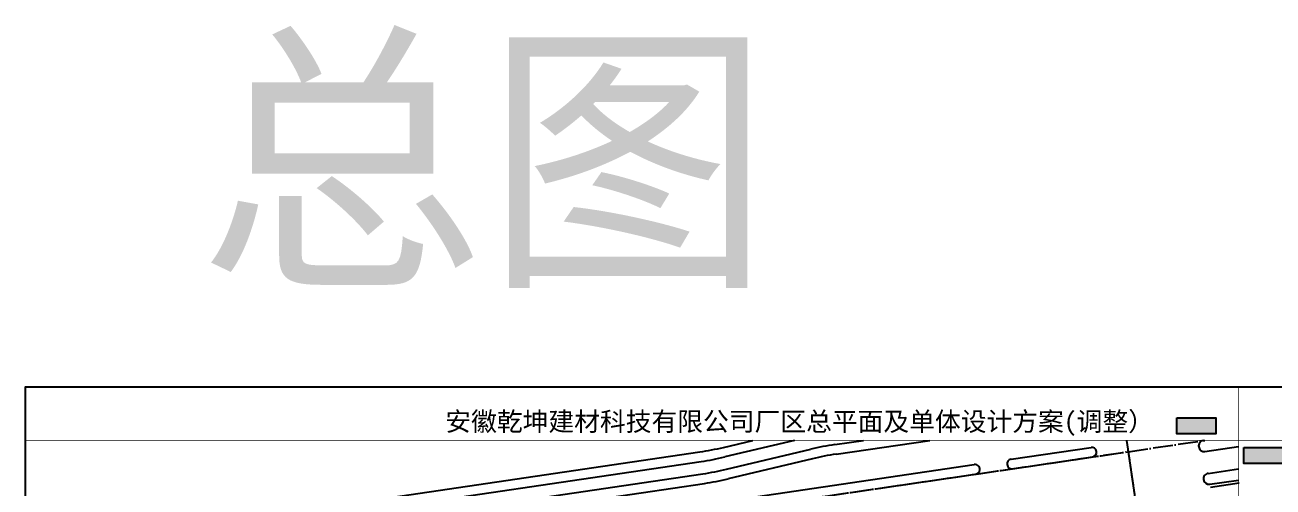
# Model space of a CAD drawing. Header units: millimetres. Extents: x 475841 to 500774, y 3420694 to 3426131.
# Drawn here: x 497564.7 to 498016.4, y 3425903.1 to 3426070.4 of the extents above; entities that cross this region are included whole.
import ezdxf

# ---------------------------------------------------------------- set-up
doc = ezdxf.new("R2010")
doc.units = ezdxf.units.MM
doc.header["$LTSCALE"] = 10
doc.linetypes.add('ACAD_ISO04W100', pattern=[30.5, 24, -3, 0.5, -3])
doc.layers.get('0').update_dxf_attribs({"linetype": 'CONTINUOUS'})
for name, color, linetype in [('E02', 7, 'CONTINUOUS'), ('PUB_TEXT', 7, 'CONTINUOUS'), ('PUB_TITLE', 4, 'CONTINUOUS'), ('Road', 7, 'CONTINUOUS'), ('ROAD-1', 75, 'CONTINUOUS'), ('XROAD', 7, 'CONTINUOUS'), ('建筑外', 2, 'CONTINUOUS'), ('线', 144, 'CONTINUOUS'), ('道路', 150, 'CONTINUOUS')]:
    doc.layers.add(name, color=color, linetype=linetype)
doc.styles.add('宋体', font='NSimSun.ttf')

# ---------------------------------------------------------------- blocks, each defined once
blk = doc.blocks.new('fgh')
at = {"layer": '线'}
for points in [[(490802.03, 3425524.69), (490815.46, 3425524.69), (490815.46, 3425530.2), (490802.03, 3425530.2)], [(490825.18, 3425514.42), (490838.61, 3425514.42), (490838.61, 3425519.93), (490825.18, 3425519.93)]]:
    blk.add_hatch(color=253, dxfattribs=at).paths.add_polyline_path(points)
at = {"color": 253, "const_width": 0.22}
for points in [[(490823.31, 3425540.81), (490823.31, 3425468.77)], [(490841.68, 3425522.44), (490405.09, 3425522.44)]]:
    blk.add_lwpolyline(points, dxfattribs=at)
at = {"layer": 'PUB_TITLE', "color": 6}
blk.add_lwpolyline([(490405.09, 3425232.11), (490841.68, 3425232.11), (490841.68, 3425540.81), (490405.09, 3425540.81)], close=True, dxfattribs=at)
at = {"layer": '线', "color": 253}
for points in [[(490802.03, 3425530.2), (490815.46, 3425530.2), (490815.46, 3425524.69), (490802.03, 3425524.69)], [(490825.18, 3425519.93), (490838.61, 3425519.93), (490838.61, 3425514.42), (490825.18, 3425514.42)]]:
    blk.add_lwpolyline(points, close=True, dxfattribs=at)
at = {"layer": 'PUB_TEXT', "style": '宋体'}
blk.add_text('安徽乾坤建材科技有限公司厂区总平面及单体设计方案(调整）', height=6.5127, dxfattribs=at).set_placement((490549.88, 3425525.7))

msp = doc.modelspace()

# ---------------------------------------------------------------- linework, layer by layer
at = {"layer": 'E02', "color": 1, "linetype": 'ACAD_ISO04W100', "ltscale": 0.03}
for p, q in [((497963.376, 3425920.01, 1.333), (497971.339, 3425866.229, 1.333)), ((497963.982, 3425915.918, 1.333), (497991.771, 3425920.01, 1.333)), ((497963.982, 3425915.918, 1.333), (497991.771, 3425920.01, 1.333)), ((497963.982, 3425915.918, 1.333), (497991.771, 3425920.01, 1.333)), ((497963.982, 3425915.918, 1.333), (497991.771, 3425920.01, 1.333)), ((497564.825, 3425857.137, 1.333), (497963.982, 3425915.918, 1.333)), ((497574.863, 3425858.616, 1.333), (497963.982, 3425915.918, 1.333)), ((497574.863, 3425858.616, 1.333), (497963.982, 3425915.918, 1.333))]:
    msp.add_line(p, q, dxfattribs=at)
at = {"layer": 'E02', "color": 1, "linetype": 'ACAD_ISO04W100', "ltscale": 0.03, "elevation": 1.333, "flags": 128}
msp.add_lwpolyline([(497963.891, 3425916.532), (497998.983, 3425679.541)], dxfattribs=at)
at = {"layer": 'Road', "ltscale": 0.5}
msp.add_line((497843.236, 3425920.01, 1.333), (497818.018, 3425914.013, 1.333), dxfattribs=at)
at = {"layer": 'ROAD-1', "ltscale": 0.5}
for p, q in [((497818.631, 3425909.552, 1.333), (497849.198, 3425916.822, 1.333)), ((497818.631, 3425909.552, 1.333), (497849.198, 3425916.822, 1.333)), ((497857.809, 3425918.477, 1.333), (497868.221, 3425920.01, 1.333)), ((497857.809, 3425918.477, 1.333), (497868.221, 3425920.01, 1.333)), ((497858.319, 3425915.014, 1.333), (497892.245, 3425920.01, 1.333)), ((497858.319, 3425915.014, 1.333), (497892.245, 3425920.01, 1.333)), ((497921.639, 3425913.22, 1.333), (497950.577, 3425917.481, 1.333)), ((497921.639, 3425913.22, 1.333), (497950.577, 3425917.481, 1.333)), ((497849.751, 3425913.368, 1.333), (497819.184, 3425906.098, 1.333)), ((497849.751, 3425913.368, 1.333), (497819.184, 3425906.098, 1.333)), ((497922.149, 3425909.757, 1.333), (497951.087, 3425914.019, 1.333)), ((497922.149, 3425909.757, 1.333), (497951.087, 3425914.019, 1.333)), ((497564.825, 3425860.675, 1.333), (497908.283, 3425911.253, 1.333)), ((497564.825, 3425871.794, 1.333), (497810.106, 3425907.914, 1.333)), ((497876.703, 3425903.065, 1.333), (497908.793, 3425907.791, 1.333)), ((497564.825, 3425868.256, 1.333), (497810.615, 3425904.451, 1.333))]:
    msp.add_line(p, q, dxfattribs=at)
at = {"layer": 'ROAD-1'}
for p, q in [((497991.223, 3425919.929, 1.333), (497991.771, 3425920.01, 1.333)), ((497991.223, 3425919.929, 1.333), (497991.771, 3425920.01, 1.333)), ((497991.806, 3425915.972, 1.333), (498003.951, 3425917.76, 1.333)), ((497991.806, 3425915.972, 1.333), (498003.951, 3425917.76, 1.333)), ((497991.806, 3425915.972, 1.333), (498003.951, 3425917.76, 1.333)), ((497991.806, 3425915.972, 1.333), (498003.951, 3425917.76, 1.333)), ((497992.968, 3425908.057, 1.333), (498003.951, 3425909.674, 1.333)), ((497992.968, 3425908.057, 1.333), (498003.951, 3425909.674, 1.333)), ((497992.968, 3425908.057, 1.333), (498003.951, 3425909.674, 1.333)), ((497992.968, 3425908.057, 1.333), (498003.951, 3425909.674, 1.333)), ((497993.55, 3425904.099, 1.333), (498003.951, 3425905.631, 1.333)), ((497993.55, 3425904.099, 1.333), (498003.951, 3425905.631, 1.333)), ((497993.55, 3425904.099, 1.333), (498003.951, 3425905.631, 1.333)), ((497993.55, 3425904.099, 1.333), (498003.951, 3425905.631, 1.333)), ((497993.749, 3425903.118, 1.333), (498004.15, 3425904.65, 1.333))]:
    msp.add_line(p, q, dxfattribs=at)
at = {"layer": 'ROAD-1', "ltscale": 0.5}
for centre, radius, start, end in [((497872.451, 3425819.049, 1.333), 100.5, 98.37724, 103.37788), ((497950.832, 3425915.75, 1.333), 1.75, 278.37724, 98.37724), ((497872.888, 3425816.081, 1.333), 100, 98.37724, 103.37788), ((497921.894, 3425911.489, 1.333), 1.75, 98.37909, 278.37909), ((497795.609, 3426006.352, 1.333), 99.5, 278.37724, 283.37788), ((497908.538, 3425909.522, 1.333), 1.75, 278.37887, 98.37887), ((497796.046, 3426003.384, 1.333), 100, 278.37724, 283.37788)]:
    msp.add_arc(centre, radius, start, end, dxfattribs=at)
at = {"layer": 'ROAD-1'}
for centre, start, end in [((497991.515, 3425917.951, 1.333), 98.37724, 188.37724), ((497991.515, 3425917.951, 1.333), 188.37724, 278.37724), ((497993.259, 3425906.078, 1.333), 98.37724, 188.37724), ((497993.259, 3425906.078, 1.333), 98.37724, 188.37724), ((497993.259, 3425906.078, 1.333), 188.37724, 278.37724), ((497993.259, 3425906.078, 1.333), 188.37724, 278.37724)]:
    msp.add_arc(centre, 2, start, end, dxfattribs=at)
at = {"layer": 'XROAD', "color": 4, "ltscale": 0.5}
msp.add_line((497817.508, 3425917.475, 1.333), (497828.167, 3425920.01, 1.333), dxfattribs=at)
at = {"layer": '道路'}
for p, q in [((497817.508, 3425917.475, 1.333), (497828.167, 3425920.01, 1.333)), ((497843.236, 3425920.01, 1.333), (497818.018, 3425914.013, 1.333)), ((497564.825, 3425879.88, 1.333), (497808.94, 3425915.829, 1.333)), ((497564.825, 3425876.342, 1.333), (497809.45, 3425912.366, 1.333))]:
    msp.add_line(p, q, dxfattribs=at)
for centre in [(497794.371, 3426014.762, 1.333), (497794.881, 3426011.299, 1.333)]:
    msp.add_arc(centre, 100, 278.37724, 283.37788, dxfattribs=at)

# ---------------------------------------------------------------- block references
at = {"layer": '建筑外', "xscale": 1.049999999988358, "yscale": 1.049999999813735, "zscale": 1.05}
msp.add_blockref('fgh', (-17360.52, -170878.548), dxfattribs=at)

# ---------------------------------------------------------------- texts
at = {"layer": 'PUB_TEXT', "style": '宋体'}
msp.add_text('总图', height=75.9494, dxfattribs=at).set_placement((497627.602, 3425983.442, 888.526))

doc.saveas('drawing.dxf')
